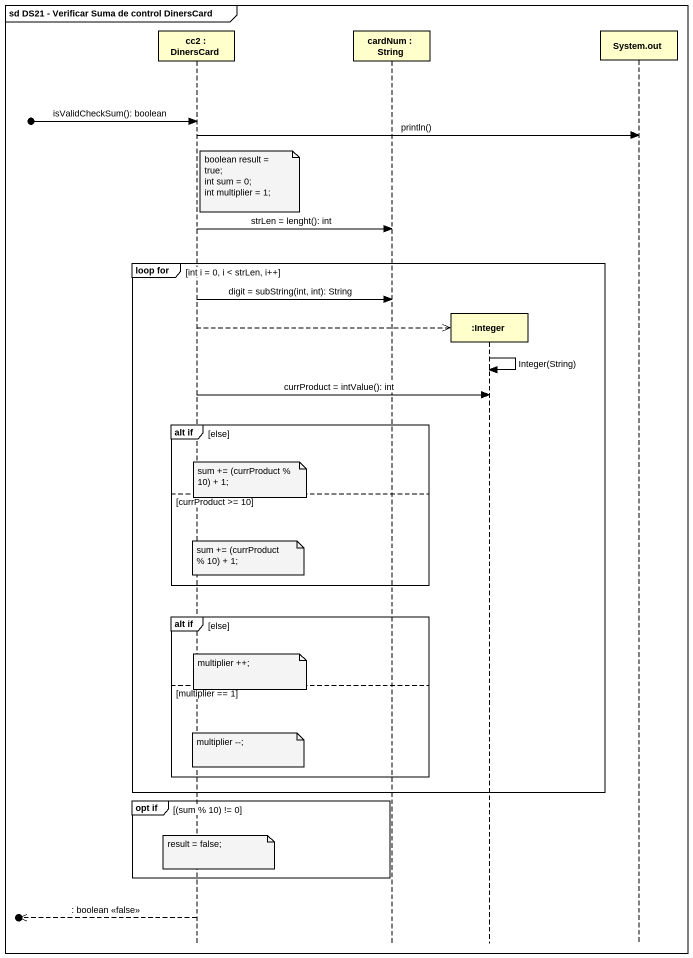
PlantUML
@startuml
mainframe sd DS21 - Verificar Suma de control DinersCard
hide footbox
participant "cc2 : DinersCard" as cc2
participant "cardNum : String" as cardNum
participant ":Integer" as Integer
participant "System.out" as System_out

[o-> cc2 : isValidCheckSum(): boolean
cc2 -> System_out : println()
note right of cc2
  boolean result = true;
  int sum = 0;
  int multiplier = 1;
end note
cc2 -> cardNum : strLen = lenght(): int
group loop for [int i = 0, i < strLen, i++]
  cc2 -> cardNum : digit = subString(int, int): String
  cc2 -->> Integer **
  Integer -> Integer : Integer(String)
  cc2 -> Integer : currProduct = intValue(): int
  group alt if [else]
    note over cc2 : sum += (currProduct % 10) + 1;
  else currProduct >= 10
    note over cc2 : sum += (currProduct % 10) + 1;
  end
  group alt if [else]
    note over cc2 : multiplier ++;
  else multiplier == 1
    note over cc2 : multiplier --;
  end
end
group opt if [(sum % 10) != 0]
  note over cc2 : result = false;
end
[o<<-- cc2 : : boolean <<false>>
@enduml
